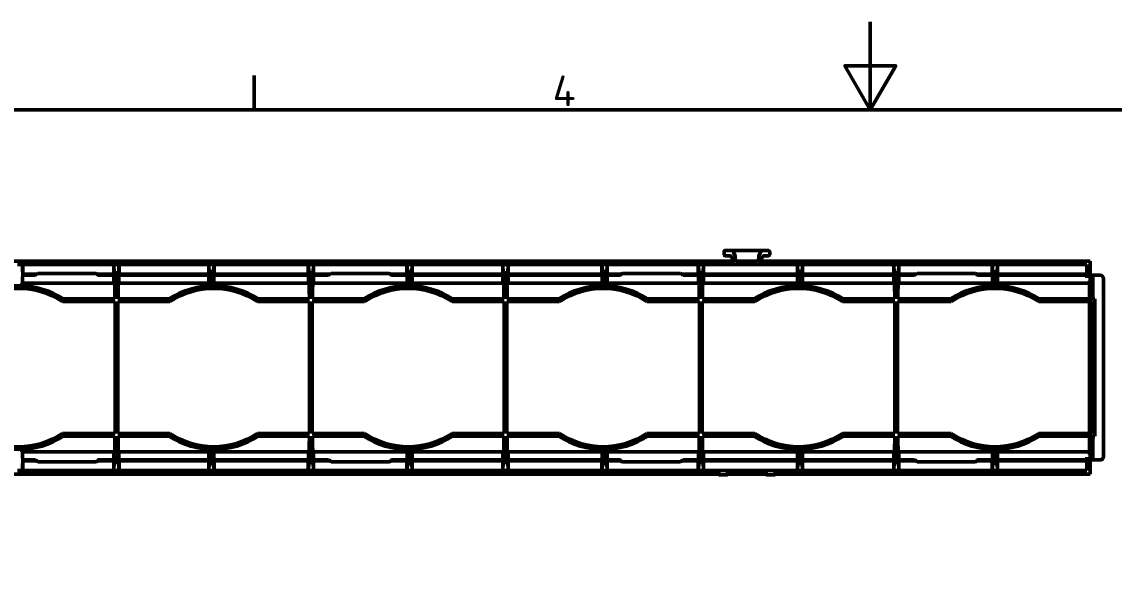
# Model space of a CAD drawing. Header units: millimetres. Extents: x 0 to 2100, y 0 to 1485.
# Drawn here: x 568 to 1189, y 1165 to 1485 of the extents above; entities that cross this region are included whole.
import ezdxf

# ---------------------------------------------------------------- set-up
doc = ezdxf.new("R2010")
doc.units = ezdxf.units.MM
doc.header["$LTSCALE"] = 5
doc.layers.get('0').update_dxf_attribs({"lineweight": 50})
doc.layers.add('Rahmen (ISO)', color=7, linetype='Continuous', lineweight=50)
doc.layers.add('Sichtbar (ISO)', color=7, linetype='Continuous', lineweight=50)
doc.styles.add('Notiztext (DIN)', font='isocpeur.ttf')

# ---------------------------------------------------------------- blocks, each defined once
blk = doc.blocks.new('Ränder Standardrahmen')
at = {"layer": 'Rahmen (ISO)'}
blk.add_line((140, 287), (140, 290.9), dxfattribs=at)
at = {"layer": 'Rahmen (ISO)', "flags": 128}
for points in [[(210, 297), (210, 287), (207.11, 292), (212.89, 292), (210, 287)], [(10, 10), (10, 287), (410, 287), (410, 10), (10, 10)]]:
    blk.add_lwpolyline(points, dxfattribs=at)
at = {"layer": 'Rahmen (ISO)', "color": 179, "insert": (173.9, 287.4), "char_height": 3.5, "attachment_point": 7, "style": 'Notiztext (DIN)'}
blk.add_mtext('4', dxfattribs=at)

msp = doc.modelspace()

# ---------------------------------------------------------------- linework, layer by layer
at = {"layer": 'Sichtbar (ISO)'}
for p, q in [((966.947, 1354.552), (966.947, 1352.481)), ((967.409, 1354.981), (967.447, 1354.981)), ((971.909, 1354.981), (967.447, 1354.981)), ((972.909, 1354.981), (971.909, 1354.981)), ((972.409, 1354.481), (972.409, 1353.722)), ((986.909, 1354.981), (972.909, 1354.981)), ((973.335, 1349.429), (972.956, 1353.034)), ((986.862, 1353.034), (986.483, 1349.429)), ((987.909, 1354.981), (986.909, 1354.981)), ((987.409, 1354.481), (987.409, 1353.874)), ((992.37, 1354.981), (987.909, 1354.981)), ((992.87, 1354.481), (992.87, 1352.481)), ((377.946, 1348.981), (971.871, 1348.981)), ((565.628, 1346.981), (568.489, 1346.981)), ((568.489, 1346.981), (568.332, 1342.981)), ((568.489, 1346.981), (620.328, 1346.981)), ((568.559, 1346.981), (568.559, 1341.502)), ((620.259, 1341.502), (620.259, 1346.981)), ((620.333, 1346.981), (620.328, 1346.981)), ((623.184, 1346.981), (620.333, 1346.981)), ((620.49, 1342.381), (620.333, 1346.981)), ((623.184, 1346.981), (623.027, 1342.381)), ((623.189, 1346.981), (623.184, 1346.981)), ((623.189, 1346.981), (674.278, 1346.981)), ((623.259, 1346.981), (623.259, 1341.502)), ((674.209, 1341.502), (674.209, 1346.981)), ((674.278, 1346.981), (677.139, 1346.981)), ((674.436, 1342.981), (674.278, 1346.981)), ((677.139, 1346.981), (676.982, 1342.981)), ((677.139, 1346.981), (730.828, 1346.981)), ((677.209, 1346.981), (677.209, 1341.502)), ((730.759, 1341.502), (730.759, 1346.981)), ((730.833, 1346.981), (730.828, 1346.981)), ((733.684, 1346.981), (730.833, 1346.981)), ((730.99, 1342.381), (730.833, 1346.981)), ((733.684, 1346.981), (733.527, 1342.381)), ((733.689, 1346.981), (733.684, 1346.981)), ((733.689, 1346.981), (786.878, 1346.981)), ((733.759, 1346.981), (733.759, 1341.502)), ((786.809, 1341.502), (786.809, 1346.981)), ((786.878, 1346.981), (789.739, 1346.981)), ((787.036, 1342.981), (786.878, 1346.981)), ((789.739, 1346.981), (789.582, 1342.981)), ((789.739, 1346.981), (841.328, 1346.981)), ((789.809, 1346.981), (789.809, 1341.502)), ((841.259, 1341.502), (841.259, 1346.981)), ((841.333, 1346.981), (841.328, 1346.981)), ((844.184, 1346.981), (841.333, 1346.981)), ((841.49, 1342.381), (841.333, 1346.981)), ((844.184, 1346.981), (844.027, 1342.381)), ((844.189, 1346.981), (844.184, 1346.981)), ((844.189, 1346.981), (897.628, 1346.981)), ((844.259, 1346.981), (844.259, 1341.502)), ((897.559, 1341.502), (897.559, 1346.981)), ((897.628, 1346.981), (900.489, 1346.981)), ((897.786, 1342.981), (897.628, 1346.981)), ((900.489, 1346.981), (900.332, 1342.981)), ((900.489, 1346.981), (952.328, 1346.981)), ((900.559, 1346.981), (900.559, 1341.502)), ((952.259, 1341.502), (952.259, 1346.981)), ((952.333, 1346.981), (952.328, 1346.981)), ((955.184, 1346.981), (952.333, 1346.981)), ((952.49, 1342.381), (952.333, 1346.981)), ((955.184, 1346.981), (955.027, 1342.381)), ((955.189, 1346.981), (955.184, 1346.981)), ((955.189, 1346.981), (1008.628, 1346.981)), ((955.259, 1346.981), (955.259, 1341.502)), ((967.447, 1351.981), (970.316, 1351.981)), ((970.726, 1351.767), (972.118, 1349.767)), ((972.863, 1349.504), (972.809, 1349.65)), ((972.833, 1349.415), (972.834, 1349.416)), ((985.985, 1348.981), (973.832, 1348.981)), ((987.009, 1349.65), (986.954, 1349.504)), ((989.091, 1351.767), (987.699, 1349.767)), ((987.946, 1348.981), (1174.909, 1348.981)), ((989.502, 1351.981), (992.37, 1351.981)), ((1008.559, 1341.502), (1008.559, 1346.981)), ((1008.628, 1346.981), (1011.489, 1346.981)), ((1008.786, 1342.981), (1008.628, 1346.981)), ((1011.489, 1346.981), (1011.332, 1342.981)), ((1011.489, 1346.981), (1063.328, 1346.981)), ((1011.559, 1346.981), (1011.559, 1341.502)), ((1063.259, 1341.502), (1063.259, 1346.981)), ((1063.333, 1346.981), (1063.328, 1346.981)), ((1066.184, 1346.981), (1063.333, 1346.981)), ((1063.49, 1342.381), (1063.333, 1346.981)), ((1066.184, 1346.981), (1066.027, 1342.381)), ((1066.189, 1346.981), (1066.184, 1346.981)), ((1066.189, 1346.981), (1119.328, 1346.981)), ((1066.259, 1346.981), (1066.259, 1341.502)), ((1119.259, 1341.502), (1119.259, 1346.981)), ((1119.328, 1346.981), (1122.189, 1346.981)), ((1119.486, 1342.981), (1119.328, 1346.981)), ((1122.189, 1346.981), (1122.032, 1342.981)), ((1122.189, 1346.981), (1172.909, 1346.981)), ((1122.259, 1346.981), (1122.259, 1341.502)), ((1172.909, 1346.981), (1172.909, 1339.481)), ((1174.909, 1348.981), (1174.909, 1340.981)), ((568.332, 1342.981), (568.009, 1342.981)), ((575.628, 1340.981), (568.502, 1340.981)), ((568.559, 1341.502), (568.527, 1340.981)), ((568.559, 1341.502), (576.28, 1341.502)), ((577.379, 1341.981), (577.134, 1341.981)), ((609.889, 1341.981), (577.379, 1341.981)), ((610.133, 1341.981), (609.889, 1341.981)), ((610.988, 1341.502), (620.259, 1341.502)), ((620.315, 1340.981), (611.639, 1340.981)), ((620.29, 1340.981), (620.259, 1341.502)), ((623.027, 1342.381), (620.49, 1342.381)), ((620.826, 1341.481), (620.49, 1342.381)), ((622.691, 1341.481), (620.826, 1341.481)), ((620.939, 1337.481), (620.826, 1341.481)), ((622.691, 1341.481), (622.578, 1337.481)), ((623.027, 1342.381), (622.691, 1341.481)), ((674.265, 1340.981), (623.202, 1340.981)), ((623.259, 1341.502), (623.227, 1340.981)), ((623.259, 1341.502), (674.209, 1341.502)), ((674.24, 1340.981), (674.209, 1341.502)), ((674.758, 1342.981), (674.436, 1342.981)), ((676.659, 1342.981), (674.758, 1342.981)), ((674.776, 1334.928), (674.776, 1340.981)), ((676.641, 1340.981), (676.641, 1334.98)), ((676.982, 1342.981), (676.659, 1342.981)), ((730.815, 1340.981), (677.152, 1340.981)), ((677.209, 1341.502), (677.177, 1340.981)), ((677.209, 1341.502), (730.759, 1341.502)), ((730.79, 1340.981), (730.759, 1341.502)), ((733.527, 1342.381), (730.99, 1342.381)), ((731.326, 1341.481), (730.99, 1342.381)), ((733.191, 1341.481), (731.326, 1341.481)), ((731.439, 1337.481), (731.326, 1341.481)), ((733.191, 1341.481), (733.078, 1337.481)), ((733.527, 1342.381), (733.191, 1341.481)), ((742.253, 1340.981), (733.702, 1340.981)), ((733.759, 1341.502), (733.727, 1340.981)), ((733.759, 1341.502), (742.905, 1341.502)), ((744.004, 1341.981), (743.759, 1341.981)), ((776.514, 1341.981), (744.004, 1341.981)), ((776.758, 1341.981), (776.514, 1341.981)), ((777.613, 1341.502), (786.809, 1341.502)), ((786.865, 1340.981), (778.264, 1340.981)), ((786.84, 1340.981), (786.809, 1341.502)), ((787.358, 1342.981), (787.036, 1342.981)), ((789.259, 1342.981), (787.358, 1342.981)), ((787.376, 1334.981), (787.376, 1340.981)), ((789.241, 1340.981), (789.241, 1334.949)), ((789.582, 1342.981), (789.259, 1342.981)), ((841.315, 1340.981), (789.752, 1340.981)), ((789.809, 1341.502), (789.777, 1340.981)), ((789.809, 1341.502), (841.259, 1341.502)), ((841.29, 1340.981), (841.259, 1341.502)), ((844.027, 1342.381), (841.49, 1342.381)), ((841.826, 1341.481), (841.49, 1342.381)), ((843.691, 1341.481), (841.826, 1341.481)), ((841.939, 1337.481), (841.826, 1341.481)), ((843.691, 1341.481), (843.578, 1337.481)), ((844.027, 1342.381), (843.691, 1341.481)), ((897.615, 1340.981), (844.202, 1340.981)), ((844.259, 1341.502), (844.227, 1340.981)), ((844.259, 1341.502), (897.559, 1341.502)), ((897.59, 1340.981), (897.559, 1341.502)), ((898.108, 1342.981), (897.786, 1342.981)), ((900.009, 1342.981), (898.108, 1342.981)), ((898.126, 1334.981), (898.126, 1340.981)), ((899.991, 1340.981), (899.991, 1334.949)), ((900.332, 1342.981), (900.009, 1342.981)), ((907.628, 1340.981), (900.502, 1340.981)), ((900.559, 1341.502), (900.527, 1340.981)), ((900.559, 1341.502), (908.28, 1341.502)), ((909.379, 1341.981), (909.134, 1341.981)), ((941.889, 1341.981), (909.379, 1341.981)), ((942.133, 1341.981), (941.889, 1341.981)), ((942.988, 1341.502), (952.259, 1341.502)), ((952.315, 1340.981), (943.639, 1340.981)), ((952.29, 1340.981), (952.259, 1341.502)), ((955.027, 1342.381), (952.49, 1342.381)), ((952.826, 1341.481), (952.49, 1342.381)), ((954.691, 1341.481), (952.826, 1341.481)), ((952.939, 1337.481), (952.826, 1341.481)), ((954.691, 1341.481), (954.578, 1337.481)), ((955.027, 1342.381), (954.691, 1341.481)), ((1008.615, 1340.981), (955.202, 1340.981)), ((955.259, 1341.502), (955.227, 1340.981)), ((955.259, 1341.502), (1008.559, 1341.502)), ((1008.59, 1340.981), (1008.559, 1341.502)), ((1009.108, 1342.981), (1008.786, 1342.981)), ((1011.009, 1342.981), (1009.108, 1342.981)), ((1009.126, 1334.981), (1009.126, 1340.981)), ((1010.991, 1340.981), (1010.991, 1334.949)), ((1011.332, 1342.981), (1011.009, 1342.981)), ((1063.315, 1340.981), (1011.502, 1340.981)), ((1011.559, 1341.502), (1011.527, 1340.981)), ((1011.559, 1341.502), (1063.259, 1341.502)), ((1063.29, 1340.981), (1063.259, 1341.502)), ((1066.027, 1342.381), (1063.49, 1342.381)), ((1063.826, 1341.481), (1063.49, 1342.381)), ((1065.691, 1341.481), (1063.826, 1341.481)), ((1063.939, 1337.481), (1063.826, 1341.481)), ((1065.691, 1341.481), (1065.578, 1337.481)), ((1066.027, 1342.381), (1065.691, 1341.481)), ((1075.128, 1340.981), (1066.202, 1340.981)), ((1066.259, 1341.502), (1066.227, 1340.981)), ((1066.259, 1341.502), (1075.78, 1341.502)), ((1076.879, 1341.981), (1076.634, 1341.981)), ((1109.389, 1341.981), (1076.879, 1341.981)), ((1109.633, 1341.981), (1109.389, 1341.981)), ((1110.488, 1341.502), (1119.259, 1341.502)), ((1119.315, 1340.981), (1111.139, 1340.981)), ((1119.29, 1340.981), (1119.259, 1341.502)), ((1119.808, 1342.981), (1119.486, 1342.981)), ((1121.709, 1342.981), (1119.808, 1342.981)), ((1119.826, 1334.972), (1119.826, 1340.981)), ((1121.691, 1340.981), (1121.691, 1334.972)), ((1122.032, 1342.981), (1121.709, 1342.981)), ((1172.909, 1340.981), (1122.202, 1340.981)), ((1122.259, 1341.502), (1122.227, 1340.981)), ((1122.259, 1341.502), (1172.909, 1341.502)), ((1174.909, 1337.881), (1174.909, 1340.981)), ((1174.909, 1340.981), (1176.409, 1340.981)), ((1176.409, 1327.481), (1176.409, 1340.981)), ((1180.509, 1340.981), (1176.409, 1340.981)), ((568.105, 1336.381), (620.712, 1336.381)), ((568.489, 1339.481), (568.489, 1336.381)), ((620.328, 1336.381), (620.328, 1339.481)), ((622.578, 1337.481), (620.939, 1337.481)), ((620.939, 1327.481), (620.939, 1337.481)), ((622.578, 1337.481), (622.578, 1327.481)), ((622.805, 1336.381), (674.662, 1336.381)), ((623.189, 1339.481), (623.189, 1336.381)), ((674.278, 1336.381), (674.278, 1339.481)), ((676.755, 1336.381), (731.212, 1336.381)), ((677.139, 1339.481), (677.139, 1336.381)), ((730.828, 1336.381), (730.828, 1339.481)), ((733.078, 1337.481), (731.439, 1337.481)), ((731.439, 1327.481), (731.439, 1337.481)), ((733.078, 1337.481), (733.078, 1327.481)), ((733.305, 1336.381), (787.262, 1336.381)), ((733.689, 1339.481), (733.689, 1336.381)), ((786.878, 1336.381), (786.878, 1339.481)), ((789.355, 1336.381), (841.712, 1336.381)), ((789.739, 1339.481), (789.739, 1336.381)), ((841.328, 1336.381), (841.328, 1339.481)), ((843.578, 1337.481), (841.939, 1337.481)), ((841.939, 1327.481), (841.939, 1337.481)), ((843.578, 1337.481), (843.578, 1327.481)), ((843.805, 1336.381), (898.012, 1336.381)), ((844.189, 1339.481), (844.189, 1336.381)), ((897.628, 1336.381), (897.628, 1339.481)), ((900.105, 1336.381), (952.712, 1336.381)), ((900.489, 1339.481), (900.489, 1336.381)), ((952.328, 1336.381), (952.328, 1339.481)), ((954.578, 1337.481), (952.939, 1337.481)), ((952.939, 1327.481), (952.939, 1337.481)), ((954.578, 1337.481), (954.578, 1327.481)), ((954.805, 1336.381), (1009.012, 1336.381)), ((955.189, 1339.481), (955.189, 1336.381)), ((1008.628, 1336.381), (1008.628, 1339.481)), ((1011.105, 1336.381), (1063.712, 1336.381)), ((1011.489, 1339.481), (1011.489, 1336.381)), ((1063.328, 1336.381), (1063.328, 1339.481)), ((1065.578, 1337.481), (1063.939, 1337.481)), ((1063.939, 1327.481), (1063.939, 1337.481)), ((1065.578, 1337.481), (1065.578, 1327.481)), ((1065.805, 1336.381), (1119.712, 1336.381)), ((1066.189, 1339.481), (1066.189, 1336.381)), ((1119.328, 1336.381), (1119.328, 1339.481)), ((1121.805, 1336.381), (1174.409, 1336.381)), ((1122.189, 1339.481), (1122.189, 1336.381)), ((1174.409, 1337.881), (1174.409, 1327.481)), ((1176.409, 1337.881), (1174.409, 1337.881)), ((1182.509, 1316.381), (1182.509, 1338.981)), ((591.133, 1325.981), (621.009, 1325.981)), ((591.582, 1327.481), (620.939, 1327.481)), ((621.009, 1325.981), (621.009, 1250.981)), ((622.509, 1250.981), (622.509, 1325.981)), ((622.509, 1325.981), (652.134, 1325.981)), ((622.578, 1327.481), (651.686, 1327.481)), ((701.883, 1325.981), (731.509, 1325.981)), ((702.332, 1327.481), (731.439, 1327.481)), ((731.509, 1325.981), (731.509, 1250.981)), ((733.009, 1250.981), (733.009, 1325.981)), ((733.009, 1325.981), (762.634, 1325.981)), ((733.078, 1327.481), (762.186, 1327.481)), ((812.383, 1325.981), (842.009, 1325.981)), ((812.832, 1327.481), (841.939, 1327.481)), ((842.009, 1325.981), (842.009, 1250.981)), ((843.509, 1250.981), (843.509, 1325.981)), ((843.509, 1325.981), (873.384, 1325.981)), ((843.578, 1327.481), (872.936, 1327.481)), ((923.133, 1325.981), (953.009, 1325.981)), ((923.582, 1327.481), (952.939, 1327.481)), ((953.009, 1325.981), (953.009, 1250.981)), ((954.509, 1250.981), (954.509, 1325.981)), ((954.509, 1325.981), (984.384, 1325.981)), ((954.578, 1327.481), (983.936, 1327.481)), ((1034.133, 1325.981), (1064.009, 1325.981)), ((1034.582, 1327.481), (1063.939, 1327.481)), ((1064.009, 1325.981), (1064.009, 1250.981)), ((1065.509, 1250.981), (1065.509, 1325.981)), ((1065.509, 1325.981), (1095.884, 1325.981)), ((1065.578, 1327.481), (1095.436, 1327.481)), ((1145.633, 1325.981), (1176.009, 1325.981)), ((1146.082, 1327.481), (1177.509, 1327.481)), ((1174.409, 1325.981), (1174.409, 1316.381)), ((1176.009, 1325.981), (1176.009, 1250.981)), ((1177.509, 1327.481), (1177.509, 1249.481)), ((1174.409, 1260.581), (1174.409, 1316.381)), ((1182.509, 1316.381), (1182.509, 1260.581)), ((1174.409, 1260.581), (1174.409, 1250.981)), ((1182.509, 1237.981), (1182.509, 1260.581)), ((621.009, 1250.981), (591.133, 1250.981)), ((620.939, 1249.481), (591.582, 1249.481)), ((620.939, 1240.958), (620.939, 1249.481)), ((652.134, 1250.981), (622.509, 1250.981)), ((622.578, 1249.481), (622.578, 1240.958)), ((651.686, 1249.481), (622.578, 1249.481)), ((731.509, 1250.981), (701.883, 1250.981)), ((731.439, 1249.481), (702.332, 1249.481)), ((731.439, 1240.958), (731.439, 1249.481)), ((762.634, 1250.981), (733.009, 1250.981)), ((733.078, 1249.481), (733.078, 1240.958)), ((762.186, 1249.481), (733.078, 1249.481)), ((842.009, 1250.981), (812.383, 1250.981)), ((841.939, 1249.481), (812.832, 1249.481)), ((841.939, 1240.958), (841.939, 1249.481)), ((873.384, 1250.981), (843.509, 1250.981)), ((843.578, 1249.481), (843.578, 1240.958)), ((872.936, 1249.481), (843.578, 1249.481)), ((953.009, 1250.981), (923.133, 1250.981)), ((952.939, 1249.481), (923.582, 1249.481)), ((952.939, 1240.958), (952.939, 1249.481)), ((984.384, 1250.981), (954.509, 1250.981)), ((954.578, 1249.481), (954.578, 1240.958)), ((983.936, 1249.481), (954.578, 1249.481)), ((1064.009, 1250.981), (1034.133, 1250.981)), ((1063.939, 1249.481), (1034.582, 1249.481)), ((1063.939, 1240.958), (1063.939, 1249.481)), ((1095.884, 1250.981), (1065.509, 1250.981)), ((1065.578, 1249.481), (1065.578, 1240.958)), ((1095.436, 1249.481), (1065.578, 1249.481)), ((1176.009, 1250.981), (1145.633, 1250.981)), ((1177.509, 1249.481), (1146.082, 1249.481)), ((1174.409, 1249.481), (1174.409, 1239.081)), ((1176.409, 1235.981), (1176.409, 1249.481)), ((674.776, 1233.981), (674.776, 1242.035)), ((676.641, 1241.983), (676.641, 1233.981)), ((787.376, 1233.981), (787.376, 1241.981)), ((789.241, 1242.014), (789.241, 1233.981)), ((898.126, 1233.981), (898.126, 1241.981)), ((899.991, 1242.014), (899.991, 1233.981)), ((1009.126, 1233.981), (1009.126, 1241.981)), ((1010.991, 1242.014), (1010.991, 1233.981)), ((1119.826, 1233.981), (1119.826, 1241.991)), ((1121.691, 1241.991), (1121.691, 1233.981)), ((568.105, 1240.581), (620.712, 1240.581)), ((568.489, 1240.581), (568.489, 1237.481)), ((568.502, 1235.981), (575.628, 1235.981)), ((568.527, 1235.981), (568.559, 1235.461)), ((576.28, 1235.461), (568.559, 1235.461)), ((568.559, 1235.461), (568.559, 1229.981)), ((577.134, 1234.981), (577.379, 1234.981)), ((577.379, 1234.981), (609.889, 1234.981)), ((609.889, 1234.981), (610.133, 1234.981)), ((610.988, 1235.461), (620.259, 1235.461)), ((611.639, 1235.981), (620.315, 1235.981)), ((620.259, 1235.461), (620.29, 1235.981)), ((620.259, 1229.981), (620.259, 1235.461)), ((620.328, 1237.481), (620.328, 1240.581)), ((620.49, 1234.581), (620.826, 1235.481)), ((620.826, 1235.481), (620.927, 1239.047)), ((622.691, 1235.481), (620.826, 1235.481)), ((622.59, 1239.047), (622.691, 1235.481)), ((622.691, 1235.481), (623.027, 1234.581)), ((622.805, 1240.581), (674.662, 1240.581)), ((623.189, 1240.581), (623.189, 1237.481)), ((623.202, 1235.981), (674.265, 1235.981)), ((623.227, 1235.981), (623.259, 1235.461)), ((674.209, 1235.461), (623.259, 1235.461)), ((623.259, 1235.461), (623.259, 1229.981)), ((674.209, 1235.461), (674.24, 1235.981)), ((674.209, 1229.981), (674.209, 1235.461)), ((674.278, 1237.481), (674.278, 1240.581)), ((676.755, 1240.581), (731.212, 1240.581)), ((677.139, 1240.581), (677.139, 1237.481)), ((677.152, 1235.981), (730.815, 1235.981)), ((677.177, 1235.981), (677.209, 1235.461)), ((730.759, 1235.461), (677.209, 1235.461)), ((677.209, 1235.461), (677.209, 1229.981)), ((730.759, 1235.461), (730.79, 1235.981)), ((730.759, 1229.981), (730.759, 1235.461)), ((730.828, 1237.481), (730.828, 1240.581)), ((730.99, 1234.581), (731.326, 1235.481)), ((731.326, 1235.481), (731.427, 1239.047)), ((733.191, 1235.481), (731.326, 1235.481)), ((733.09, 1239.047), (733.191, 1235.481)), ((733.191, 1235.481), (733.527, 1234.581)), ((733.305, 1240.581), (787.262, 1240.581)), ((733.689, 1240.581), (733.689, 1237.481)), ((733.702, 1235.981), (742.253, 1235.981)), ((733.727, 1235.981), (733.759, 1235.461)), ((742.905, 1235.461), (733.759, 1235.461)), ((733.759, 1235.461), (733.759, 1229.981)), ((743.759, 1234.981), (744.004, 1234.981)), ((744.004, 1234.981), (776.514, 1234.981)), ((776.514, 1234.981), (776.758, 1234.981)), ((786.809, 1235.461), (777.613, 1235.461)), ((778.264, 1235.981), (786.865, 1235.981)), ((786.809, 1235.461), (786.84, 1235.981)), ((786.809, 1229.981), (786.809, 1235.461)), ((786.878, 1237.481), (786.878, 1240.581)), ((789.355, 1240.581), (841.712, 1240.581)), ((789.739, 1240.581), (789.739, 1237.481)), ((789.752, 1235.981), (841.315, 1235.981)), ((789.777, 1235.981), (789.809, 1235.461)), ((841.259, 1235.461), (789.809, 1235.461)), ((789.809, 1235.461), (789.809, 1229.981)), ((841.259, 1235.461), (841.29, 1235.981)), ((841.259, 1229.981), (841.259, 1235.461)), ((841.328, 1237.481), (841.328, 1240.581)), ((841.49, 1234.581), (841.826, 1235.481)), ((841.826, 1235.481), (841.927, 1239.047)), ((843.691, 1235.481), (841.826, 1235.481)), ((843.59, 1239.047), (843.691, 1235.481)), ((843.691, 1235.481), (844.027, 1234.581)), ((843.805, 1240.581), (898.012, 1240.581)), ((844.189, 1240.581), (844.189, 1237.481)), ((844.202, 1235.981), (897.615, 1235.981)), ((844.227, 1235.981), (844.259, 1235.461)), ((897.559, 1235.461), (844.259, 1235.461)), ((844.259, 1235.461), (844.259, 1229.981)), ((897.559, 1235.461), (897.59, 1235.981)), ((897.559, 1229.981), (897.559, 1235.461)), ((897.628, 1237.481), (897.628, 1240.581)), ((900.105, 1240.581), (952.712, 1240.581)), ((900.489, 1240.581), (900.489, 1237.481)), ((900.502, 1235.981), (907.628, 1235.981)), ((900.527, 1235.981), (900.559, 1235.461)), ((908.28, 1235.461), (900.559, 1235.461)), ((900.559, 1235.461), (900.559, 1229.981)), ((909.134, 1234.981), (909.379, 1234.981)), ((909.379, 1234.981), (941.889, 1234.981)), ((941.889, 1234.981), (942.133, 1234.981)), ((942.988, 1235.461), (952.259, 1235.461)), ((943.639, 1235.981), (952.315, 1235.981)), ((952.259, 1235.461), (952.29, 1235.981)), ((952.259, 1229.981), (952.259, 1235.461)), ((952.328, 1237.481), (952.328, 1240.581)), ((952.49, 1234.581), (952.826, 1235.481)), ((952.826, 1235.481), (952.927, 1239.047)), ((954.691, 1235.481), (952.826, 1235.481)), ((954.59, 1239.047), (954.691, 1235.481)), ((954.691, 1235.481), (955.027, 1234.581)), ((954.805, 1240.581), (1009.012, 1240.581)), ((955.189, 1240.581), (955.189, 1237.481)), ((955.202, 1235.981), (1008.615, 1235.981)), ((955.227, 1235.981), (955.259, 1235.461)), ((1008.559, 1235.461), (955.259, 1235.461)), ((955.259, 1235.461), (955.259, 1229.981)), ((1008.559, 1235.461), (1008.59, 1235.981)), ((1008.559, 1229.981), (1008.559, 1235.461)), ((1008.628, 1237.481), (1008.628, 1240.581)), ((1011.105, 1240.581), (1063.712, 1240.581)), ((1011.489, 1240.581), (1011.489, 1237.481)), ((1011.502, 1235.981), (1063.315, 1235.981)), ((1011.527, 1235.981), (1011.559, 1235.461)), ((1063.259, 1235.461), (1011.559, 1235.461)), ((1011.559, 1235.461), (1011.559, 1229.981)), ((1063.259, 1235.461), (1063.29, 1235.981)), ((1063.259, 1229.981), (1063.259, 1235.461)), ((1063.328, 1237.481), (1063.328, 1240.581)), ((1063.49, 1234.581), (1063.826, 1235.481)), ((1063.826, 1235.481), (1063.927, 1239.047)), ((1065.691, 1235.481), (1063.826, 1235.481)), ((1065.59, 1239.047), (1065.691, 1235.481)), ((1065.691, 1235.481), (1066.027, 1234.581)), ((1065.805, 1240.581), (1119.712, 1240.581)), ((1066.189, 1240.581), (1066.189, 1237.481)), ((1066.202, 1235.981), (1075.128, 1235.981)), ((1066.227, 1235.981), (1066.259, 1235.461)), ((1075.78, 1235.461), (1066.259, 1235.461)), ((1066.259, 1235.461), (1066.259, 1229.981)), ((1076.634, 1234.981), (1076.879, 1234.981)), ((1076.879, 1234.981), (1109.389, 1234.981)), ((1109.389, 1234.981), (1109.633, 1234.981)), ((1119.259, 1235.461), (1110.488, 1235.461)), ((1111.139, 1235.981), (1119.315, 1235.981)), ((1119.259, 1235.461), (1119.29, 1235.981)), ((1119.259, 1229.981), (1119.259, 1235.461)), ((1119.328, 1237.481), (1119.328, 1240.581)), ((1121.805, 1240.581), (1174.409, 1240.581)), ((1122.189, 1240.581), (1122.189, 1237.481)), ((1122.202, 1235.981), (1172.909, 1235.981)), ((1122.227, 1235.981), (1122.259, 1235.461)), ((1172.909, 1235.461), (1122.259, 1235.461)), ((1122.259, 1235.461), (1122.259, 1229.981)), ((1172.909, 1237.481), (1172.909, 1229.981)), ((1176.409, 1239.081), (1174.409, 1239.081)), ((1174.909, 1235.981), (1174.909, 1239.081)), ((1174.909, 1235.981), (1174.909, 1227.981)), ((1176.409, 1235.981), (1174.909, 1235.981)), ((1180.509, 1235.981), (1176.409, 1235.981)), ((568.489, 1229.981), (565.628, 1229.981)), ((567.991, 1233.981), (568.332, 1233.981)), ((568.332, 1233.981), (568.489, 1229.981)), ((620.328, 1229.981), (568.489, 1229.981)), ((620.328, 1229.981), (620.333, 1229.981)), ((620.333, 1229.981), (620.49, 1234.581)), ((623.184, 1229.981), (620.333, 1229.981)), ((623.027, 1234.581), (620.49, 1234.581)), ((623.027, 1234.581), (623.184, 1229.981)), ((623.184, 1229.981), (623.189, 1229.981)), ((674.278, 1229.981), (623.189, 1229.981)), ((674.278, 1229.981), (674.436, 1233.981)), ((677.139, 1229.981), (674.278, 1229.981)), ((674.436, 1233.981), (674.776, 1233.981)), ((676.641, 1233.981), (674.776, 1233.981)), ((676.641, 1233.981), (676.982, 1233.981)), ((676.982, 1233.981), (677.139, 1229.981)), ((730.828, 1229.981), (677.139, 1229.981)), ((730.828, 1229.981), (730.833, 1229.981)), ((730.833, 1229.981), (730.99, 1234.581)), ((733.684, 1229.981), (730.833, 1229.981)), ((733.527, 1234.581), (730.99, 1234.581)), ((733.527, 1234.581), (733.684, 1229.981)), ((733.684, 1229.981), (733.689, 1229.981)), ((786.878, 1229.981), (733.689, 1229.981)), ((786.878, 1229.981), (787.036, 1233.981)), ((789.739, 1229.981), (786.878, 1229.981)), ((787.036, 1233.981), (787.376, 1233.981)), ((789.241, 1233.981), (787.376, 1233.981)), ((789.241, 1233.981), (789.582, 1233.981)), ((789.582, 1233.981), (789.739, 1229.981)), ((841.328, 1229.981), (789.739, 1229.981)), ((841.328, 1229.981), (841.333, 1229.981)), ((841.333, 1229.981), (841.49, 1234.581)), ((844.184, 1229.981), (841.333, 1229.981)), ((844.027, 1234.581), (841.49, 1234.581)), ((844.027, 1234.581), (844.184, 1229.981)), ((844.184, 1229.981), (844.189, 1229.981)), ((897.628, 1229.981), (844.189, 1229.981)), ((897.628, 1229.981), (897.786, 1233.981)), ((900.489, 1229.981), (897.628, 1229.981)), ((897.786, 1233.981), (898.126, 1233.981)), ((899.991, 1233.981), (898.126, 1233.981)), ((899.991, 1233.981), (900.332, 1233.981)), ((900.332, 1233.981), (900.489, 1229.981)), ((952.328, 1229.981), (900.489, 1229.981)), ((952.328, 1229.981), (952.333, 1229.981)), ((952.333, 1229.981), (952.49, 1234.581)), ((955.184, 1229.981), (952.333, 1229.981)), ((955.027, 1234.581), (952.49, 1234.581)), ((955.027, 1234.581), (955.184, 1229.981)), ((955.184, 1229.981), (955.189, 1229.981)), ((964.409, 1229.981), (955.189, 1229.981)), ((963.909, 1227.981), (963.909, 1229.481)), ((968.409, 1229.981), (964.409, 1229.981)), ((969.018, 1229.981), (968.409, 1229.981)), ((968.909, 1229.481), (968.909, 1227.981)), ((969.018, 1229.981), (969.503, 1229.981)), ((969.503, 1229.981), (970.341, 1229.981)), ((973.251, 1229.981), (970.341, 1229.981)), ((973.251, 1229.981), (986.566, 1229.981)), ((989.477, 1229.981), (986.566, 1229.981)), ((989.477, 1229.981), (990.314, 1229.981)), ((990.314, 1229.981), (990.799, 1229.981)), ((991.409, 1229.981), (990.799, 1229.981)), ((990.909, 1227.981), (990.909, 1229.481)), ((995.409, 1229.981), (991.409, 1229.981)), ((1008.628, 1229.981), (995.409, 1229.981)), ((995.909, 1229.481), (995.909, 1227.981)), ((1008.628, 1229.981), (1008.786, 1233.981)), ((1011.489, 1229.981), (1008.628, 1229.981)), ((1008.786, 1233.981), (1009.126, 1233.981)), ((1010.991, 1233.981), (1009.126, 1233.981)), ((1010.991, 1233.981), (1011.332, 1233.981)), ((1011.332, 1233.981), (1011.489, 1229.981)), ((1063.328, 1229.981), (1011.489, 1229.981)), ((1063.328, 1229.981), (1063.333, 1229.981)), ((1063.333, 1229.981), (1063.49, 1234.581)), ((1066.184, 1229.981), (1063.333, 1229.981)), ((1066.027, 1234.581), (1063.49, 1234.581)), ((1066.027, 1234.581), (1066.184, 1229.981)), ((1066.184, 1229.981), (1066.189, 1229.981)), ((1119.328, 1229.981), (1066.189, 1229.981)), ((1119.328, 1229.981), (1119.486, 1233.981)), ((1122.189, 1229.981), (1119.328, 1229.981)), ((1119.486, 1233.981), (1119.826, 1233.981)), ((1121.691, 1233.981), (1119.826, 1233.981)), ((1121.691, 1233.981), (1122.032, 1233.981)), ((1122.032, 1233.981), (1122.189, 1229.981)), ((1172.909, 1229.981), (1122.189, 1229.981)), ((385.909, 1227.981), (963.909, 1227.981)), ((964.409, 1227.481), (968.409, 1227.481)), ((968.909, 1227.981), (969.018, 1227.981)), ((969.503, 1227.981), (969.018, 1227.981)), ((970.341, 1227.981), (969.503, 1227.981)), ((970.341, 1227.981), (973.251, 1227.981)), ((986.566, 1227.981), (973.251, 1227.981)), ((986.566, 1227.981), (989.477, 1227.981)), ((990.314, 1227.981), (989.477, 1227.981)), ((990.799, 1227.981), (990.314, 1227.981)), ((990.799, 1227.981), (990.909, 1227.981)), ((991.409, 1227.481), (995.409, 1227.481)), ((995.909, 1227.981), (1174.909, 1227.981))]:
    msp.add_line(p, q, dxfattribs=at)
for centre, radius, start, end in [((971.909, 1354.481), 0.5, 44.742386, 90), ((972.909, 1353.874), 0.5, 180, 243.243551), ((972.458, 1352.981), 0.5, 6.00039, 63.243551), ((987.359, 1352.981), 0.5, 110.104483, 173.99961), ((986.909, 1353.874), 0.5, 296.756449, 0), ((987.909, 1354.481), 0.5, 90, 180), ((992.37, 1354.481), 0.5, 0, 90), ((967.447, 1352.481), 0.5, 180, 270), ((970.316, 1351.481), 0.5, 34.838706, 90), ((971.708, 1349.481), 0.5, 270, 34.838706), ((973.832, 1349.481), 0.5, 186.00039, 187.552935), ((973.832, 1349.481), 0.5, 187.552935, 270), ((985.985, 1349.481), 0.5, 270, 353.99961), ((988.11, 1349.481), 0.5, 145.161294, 270), ((989.502, 1351.481), 0.5, 90, 145.161294), ((992.37, 1352.481), 0.5, 270, 0), ((1180.509, 1338.981), 2, 0, 90), ((566.259, 1288.481), 46.5, 57.004115, 122.995885), ((677.009, 1288.481), 46.5, 57.004115, 122.995885), ((787.509, 1288.481), 46.5, 57.004115, 122.995885), ((898.259, 1288.481), 46.5, 57.004115, 122.995885), ((1009.259, 1288.481), 46.5, 57.004115, 122.995885), ((1120.759, 1288.481), 46.5, 57.004115, 122.995885), ((566.259, 1288.481), 45, 56.44269, 123.55731), ((677.009, 1288.481), 45, 56.44269, 123.55731), ((787.509, 1288.481), 45, 56.44269, 123.55731), ((898.259, 1288.481), 45, 56.44269, 123.55731), ((1009.259, 1288.481), 45, 56.44269, 123.55731), ((1120.759, 1288.481), 45, 56.44269, 123.55731), ((566.259, 1288.481), 46.5, 237.004115, 302.995885), ((566.259, 1288.481), 45, 236.44269, 303.55731), ((677.009, 1288.481), 46.5, 237.004115, 302.995885), ((677.009, 1288.481), 45, 236.44269, 303.55731), ((787.509, 1288.481), 46.5, 237.004115, 302.995885), ((787.509, 1288.481), 45, 236.44269, 303.55731), ((898.259, 1288.481), 46.5, 237.004115, 302.995885), ((898.259, 1288.481), 45, 236.44269, 303.55731), ((1009.259, 1288.481), 46.5, 237.004115, 302.995885), ((1009.259, 1288.481), 45, 236.44269, 303.55731), ((1120.759, 1288.481), 46.5, 237.004115, 302.995885), ((1120.759, 1288.481), 45, 236.44269, 303.55731), ((1180.509, 1237.981), 2, 270, 0)]:
    msp.add_arc(centre, radius, start, end, dxfattribs=at)
for centre, major_axis, ratio, start_param, end_param in [((568.502, 1339.481), (0, 1.5), 0.0087269, 0, 1.5707963), ((575.284, 1341.981), (0.847, -0.748), 0.7836697, 5.5573318, 6.6045293), ((577.261, 1340.981), (0.847, -0.748), 0.7836697, 3.4393273, 3.4629367), ((577.134, 1340.981), (-1.001, 0), 0.9993908, 4.712389, 5.7359771), ((610.133, 1340.981), (1.001, 0), 0.9993908, 0.5472082, 1.5707963), ((610.006, 1340.981), (0.847, 0.748), 0.7836697, 5.9618413, 5.9854507), ((611.983, 1341.981), (0.847, 0.748), 0.7836697, 2.8202487, 3.8674462), ((620.315, 1339.481), (0, 1.5), 0.0087269, 4.712389, 6.2831853), ((623.202, 1339.481), (0, 1.5), 0.0087269, 0, 1.5707963), ((674.265, 1339.481), (0, 1.5), 0.0087269, 4.712389, 6.2831853), ((674.758, 1340.981), (0, 2), 0.0087269, 4.712389, 6.2831853), ((676.659, 1340.981), (0, 2), 0.0087269, 0, 1.5707963), ((677.152, 1339.481), (0, 1.5), 0.0087269, 0, 1.5707963), ((730.815, 1339.481), (0, 1.5), 0.0087269, 4.712389, 6.2831853), ((733.702, 1339.481), (0, 1.5), 0.0087269, 0, 1.5707963), ((741.909, 1341.981), (0.847, -0.748), 0.7836697, 5.5573318, 6.6045293), ((743.886, 1340.981), (0.847, -0.748), 0.7836697, 3.4393273, 3.4629367), ((743.759, 1340.981), (-1.001, 0), 0.9993908, 4.712389, 5.7359771), ((776.758, 1340.981), (1.001, 0), 0.9993908, 0.5472082, 1.5707963), ((776.631, 1340.981), (0.847, 0.748), 0.7836697, 5.9618413, 5.9854507), ((778.608, 1341.981), (0.847, 0.748), 0.7836697, 2.8202487, 3.8674462), ((786.865, 1339.481), (0, 1.5), 0.0087269, 4.712389, 6.2831853), ((787.358, 1340.981), (0, 2), 0.0087269, 4.712389, 6.2831853), ((789.259, 1340.981), (0, 2), 0.0087269, 0, 1.5707963), ((789.752, 1339.481), (0, 1.5), 0.0087269, 0, 1.5707963), ((841.315, 1339.481), (0, 1.5), 0.0087269, 4.712389, 6.2831853), ((844.202, 1339.481), (0, 1.5), 0.0087269, 0, 1.5707963), ((897.615, 1339.481), (0, 1.5), 0.0087269, 4.712389, 6.2831853), ((898.108, 1340.981), (0, 2), 0.0087269, 4.712389, 6.2831853), ((900.009, 1340.981), (0, 2), 0.0087269, 0, 1.5707963), ((900.502, 1339.481), (0, 1.5), 0.0087269, 0, 1.5707963), ((907.284, 1341.981), (0.847, -0.748), 0.7836697, 5.5573318, 6.6045293), ((909.261, 1340.981), (0.847, -0.748), 0.7836697, 3.4393273, 3.4629367), ((909.134, 1340.981), (-1.001, 0), 0.9993908, 4.712389, 5.7359771), ((942.133, 1340.981), (1.001, 0), 0.9993908, 0.5472082, 1.5707963), ((942.006, 1340.981), (0.847, 0.748), 0.7836697, 5.9618413, 5.9854507), ((943.983, 1341.981), (0.847, 0.748), 0.7836697, 2.8202487, 3.8674462), ((952.315, 1339.481), (0, 1.5), 0.0087269, 4.712389, 6.2831853), ((955.202, 1339.481), (0, 1.5), 0.0087269, 0, 1.5707963), ((1008.615, 1339.481), (0, 1.5), 0.0087269, 4.712389, 6.2831853), ((1009.108, 1340.981), (0, 2), 0.0087269, 4.712389, 6.2831853), ((1011.009, 1340.981), (0, 2), 0.0087269, 0, 1.5707963), ((1011.502, 1339.481), (0, 1.5), 0.0087269, 0, 1.5707963), ((1063.315, 1339.481), (0, 1.5), 0.0087269, 4.712389, 6.2831853), ((1066.202, 1339.481), (0, 1.5), 0.0087269, 0, 1.5707963), ((1074.784, 1341.981), (0.847, -0.748), 0.7836697, 5.5573318, 6.6045293), ((1076.761, 1340.981), (0.847, -0.748), 0.7836697, 3.4393273, 3.4629367), ((1076.634, 1340.981), (-1.001, 0), 0.9993908, 4.712389, 5.7359771), ((1109.633, 1340.981), (1.001, 0), 0.9993908, 0.5472082, 1.5707963), ((1109.506, 1340.981), (0.847, 0.748), 0.7836697, 5.9618413, 5.9854507), ((1111.483, 1341.981), (0.847, 0.748), 0.7836697, 2.8202487, 3.8674462), ((1119.315, 1339.481), (0, 1.5), 0.0087269, 4.712389, 6.2831853), ((1119.808, 1340.981), (0, 2), 0.0087269, 4.712389, 6.2831853), ((1121.709, 1340.981), (0, 2), 0.0087269, 0, 1.5707963), ((1122.202, 1339.481), (0, 1.5), 0.0087269, 0, 1.5707963), ((568.105, 1316.381), (0, -20), 0.0087269, 3.1415926, 3.5225921), ((620.712, 1316.381), (0, -20), 0.0087269, 2.1591593, 3.1415927), ((622.805, 1316.381), (0, -20), 0.0087269, 3.1415926, 4.124026), ((674.662, 1316.381), (0, -20), 0.0087269, 2.7576672, 3.1415927), ((676.755, 1316.381), (0, -20), 0.0087269, 3.1415926, 3.518124), ((731.212, 1316.381), (0, -20), 0.0087269, 2.1591593, 3.1415927), ((733.305, 1316.381), (0, -20), 0.0087269, 3.1415926, 4.124026), ((787.262, 1316.381), (0, -20), 0.0087269, 2.7651607, 3.1415927), ((789.355, 1316.381), (0, -20), 0.0087269, 3.1415926, 3.5225921), ((841.712, 1316.381), (0, -20), 0.0087269, 2.1591593, 3.1415927), ((843.805, 1316.381), (0, -20), 0.0087269, 3.1415926, 4.124026), ((898.012, 1316.381), (0, -20), 0.0087269, 2.7651607, 3.1415927), ((900.105, 1316.381), (0, -20), 0.0087269, 3.1415926, 3.5225921), ((952.712, 1316.381), (0, -20), 0.0087269, 2.1591593, 3.1415927), ((954.805, 1316.381), (0, -20), 0.0087269, 3.1415926, 4.124026), ((1009.012, 1316.381), (0, -20), 0.0087269, 2.7651607, 3.1415927), ((1011.105, 1316.381), (0, -20), 0.0087269, 3.1415926, 3.5225921), ((1063.712, 1316.381), (0, -20), 0.0087269, 2.1591593, 3.1415927), ((1065.805, 1316.381), (0, -20), 0.0087269, 3.1415926, 4.124026), ((1119.712, 1316.381), (0, -20), 0.0087269, 2.7638015, 3.1415927), ((1121.805, 1316.381), (0, -20), 0.0087269, 3.1415926, 3.5193838), ((620.712, 1260.581), (0, -20), 0.0087269, 0, 0.9824334), ((622.805, 1260.581), (0, -20), 0.0087293, 5.3007519, 6.2831853), ((731.212, 1260.581), (0, -20), 0.0087269, 0, 0.9824334), ((733.305, 1260.581), (0, -20), 0.0087293, 5.3007519, 6.2831853), ((841.712, 1260.581), (0, -20), 0.0087269, 0, 0.9824334), ((843.805, 1260.581), (0, -20), 0.0087293, 5.3007519, 6.2831853), ((952.712, 1260.581), (0, -20), 0.0087269, 0, 0.9824334), ((954.805, 1260.581), (0, -20), 0.0087293, 5.3007519, 6.2831853), ((1063.712, 1260.581), (0, -20), 0.0087269, 0, 0.9824334), ((1065.805, 1260.581), (0, -20), 0.0087293, 5.3007519, 6.2831853), ((568.105, 1260.581), (0, -20), 0.0087269, 5.9021858, 6.2831853), ((674.662, 1260.581), (0, -20), 0.0087269, 0, 0.3839255), ((676.755, 1260.581), (0, -20), 0.0087269, 5.906654, 6.2831853), ((787.262, 1260.581), (0, -20), 0.0087269, 0, 0.376432), ((789.355, 1260.581), (0, -20), 0.0087269, 5.9021858, 6.2831853), ((898.012, 1260.581), (0, -20), 0.0087269, 0, 0.376432), ((900.105, 1260.581), (0, -20), 0.0087269, 5.9021858, 6.2831853), ((1009.012, 1260.581), (0, -20), 0.0087269, 0, 0.376432), ((1011.105, 1260.581), (0, -20), 0.0087269, 5.9021858, 6.2831853), ((1119.712, 1260.581), (0, -20), 0.0087269, 0, 0.3777912), ((1121.805, 1260.581), (0, -20), 0.0087269, 5.9053942, 6.2831853), ((568.502, 1237.481), (0, 1.5), 0.0087269, 1.5707963, 3.1415926), ((575.284, 1234.981), (-0.847, -0.748), 0.7836697, 2.8202487, 3.8674462), ((577.261, 1235.981), (-0.847, -0.748), 0.7836697, 5.9618413, 5.9854507), ((577.134, 1235.981), (-1.001, 0), 0.9993908, 0.5472082, 1.5707963), ((610.133, 1235.981), (1.001, 0), 0.9993908, 4.712389, 5.7359771), ((610.006, 1235.981), (-0.847, 0.748), 0.7836697, 3.4393273, 3.4629367), ((611.983, 1234.981), (-0.847, 0.748), 0.7836697, 5.5573318, 6.6045293), ((620.315, 1237.481), (0, 1.5), 0.0087269, 3.1415927, 4.712389), ((620.922, 1240.958), (0, 2), 0.0087269, 3.4400916, 4.712389), ((622.595, 1240.958), (0, 2), 0.0087293, 1.5707963, 2.8430937), ((623.202, 1237.481), (0, 1.5), 0.0087293, 1.5707963, 3.1415926), ((674.265, 1237.481), (0, 1.5), 0.0087269, 3.1415927, 4.712389), ((677.152, 1237.481), (0, 1.5), 0.0087269, 1.5707963, 3.1415926), ((730.815, 1237.481), (0, 1.5), 0.0087269, 3.1415927, 4.712389), ((731.422, 1240.958), (0, 2), 0.0087269, 3.4400916, 4.712389), ((733.095, 1240.958), (0, 2), 0.0087293, 1.5707963, 2.8430937), ((733.702, 1237.481), (0, 1.5), 0.0087293, 1.5707963, 3.1415926), ((741.909, 1234.981), (-0.847, -0.748), 0.7836697, 2.8202487, 3.8674462), ((743.886, 1235.981), (-0.847, -0.748), 0.7836697, 5.9618413, 5.9854507), ((743.759, 1235.981), (-1.001, 0), 0.9993908, 0.5472082, 1.5707963), ((776.758, 1235.981), (1.001, 0), 0.9993908, 4.712389, 5.7359771), ((776.631, 1235.981), (-0.847, 0.748), 0.7836697, 3.4393273, 3.4629367), ((778.608, 1234.981), (-0.847, 0.748), 0.7836697, 5.5573318, 6.6045293), ((786.865, 1237.481), (0, 1.5), 0.0087269, 3.1415927, 4.712389), ((789.752, 1237.481), (0, 1.5), 0.0087269, 1.5707963, 3.1415926), ((841.315, 1237.481), (0, 1.5), 0.0087269, 3.1415927, 4.712389), ((841.922, 1240.958), (0, 2), 0.0087269, 3.4400916, 4.712389), ((843.595, 1240.958), (0, 2), 0.0087293, 1.5707963, 2.8430937), ((844.202, 1237.481), (0, 1.5), 0.0087293, 1.5707963, 3.1415926), ((897.615, 1237.481), (0, 1.5), 0.0087269, 3.1415927, 4.712389), ((900.502, 1237.481), (0, 1.5), 0.0087269, 1.5707963, 3.1415926), ((907.284, 1234.981), (-0.847, -0.748), 0.7836697, 2.8202487, 3.8674462), ((909.261, 1235.981), (-0.847, -0.748), 0.7836697, 5.9618413, 5.9854507), ((909.134, 1235.981), (-1.001, 0), 0.9993908, 0.5472082, 1.5707963), ((942.133, 1235.981), (1.001, 0), 0.9993908, 4.712389, 5.7359771), ((942.006, 1235.981), (-0.847, 0.748), 0.7836697, 3.4393273, 3.4629367), ((943.983, 1234.981), (-0.847, 0.748), 0.7836697, 5.5573318, 6.6045293), ((952.315, 1237.481), (0, 1.5), 0.0087269, 3.1415927, 4.712389), ((952.922, 1240.958), (0, 2), 0.0087269, 3.4400916, 4.712389), ((954.595, 1240.958), (0, 2), 0.0087293, 1.5707963, 2.8430937), ((955.202, 1237.481), (0, 1.5), 0.0087293, 1.5707963, 3.1415926), ((1008.615, 1237.481), (0, 1.5), 0.0087269, 3.1415927, 4.712389), ((1011.502, 1237.481), (0, 1.5), 0.0087269, 1.5707963, 3.1415926), ((1063.315, 1237.481), (0, 1.5), 0.0087269, 3.1415927, 4.712389), ((1063.922, 1240.958), (0, 2), 0.0087269, 3.4400916, 4.712389), ((1065.595, 1240.958), (0, 2), 0.0087293, 1.5707963, 2.8430937), ((1066.202, 1237.481), (0, 1.5), 0.0087293, 1.5707963, 3.1415926), ((1074.784, 1234.981), (-0.847, -0.748), 0.7836697, 2.8202487, 3.8674462), ((1076.761, 1235.981), (-0.847, -0.748), 0.7836697, 5.9618413, 5.9854507), ((1076.634, 1235.981), (-1.001, 0), 0.9993908, 0.5472082, 1.5707963), ((1109.633, 1235.981), (1.001, 0), 0.9993908, 4.712389, 5.7359771), ((1109.506, 1235.981), (-0.847, 0.748), 0.7836697, 3.4393273, 3.4629367), ((1111.483, 1234.981), (-0.847, 0.748), 0.7836697, 5.5573318, 6.6045293), ((1119.315, 1237.481), (0, 1.5), 0.0087269, 3.1415927, 4.712389), ((1122.202, 1237.481), (0, 1.5), 0.0087269, 1.5707963, 3.1415926)]:
    msp.add_ellipse(centre, major_axis=major_axis, ratio=ratio, start_param=start_param, end_param=end_param, dxfattribs=at)
for points, knots in [([(966.947, 1354.552), (966.947, 1354.582), (966.95, 1354.612), (966.968, 1354.691), (966.988, 1354.739), (967.048, 1354.827), (967.088, 1354.868), (967.178, 1354.927), (967.223, 1354.948), (967.316, 1354.975), (967.361, 1354.981), (967.409, 1354.981)], [0.009910635, 0.009910635, 0.009910635, 0.009910635, 0.023268578, 0.023268578, 0.045423712, 0.045423712, 0.06748625, 0.06748625, 0.08419595, 0.08419595, 0.098544542, 0.098544542, 0.098544542, 0.098544542]), ([(972.264, 1354.833), (972.29, 1354.807), (972.314, 1354.777), (972.374, 1354.68), (972.398, 1354.606), (972.408, 1354.516), (972.409, 1354.499), (972.409, 1354.481)], [0.081915661, 0.081915661, 0.081915661, 0.081915661, 0.092844806, 0.092844806, 0.114623293, 0.114623293, 0.119802922, 0.119802922, 0.119802922, 0.119802922]), ([(972.409, 1353.722), (972.409, 1353.679), (972.412, 1353.636), (972.436, 1353.493), (972.47, 1353.395), (972.56, 1353.199), (972.62, 1353.1), (972.682, 1353.007), (972.683, 1353.006), (972.684, 1353.005)], [0, 0, 0, 0, 0.012921461, 0.012921461, 0.043460158, 0.043460158, 0.07770421, 0.07770421, 0.078059576, 0.078059576, 0.078059576, 0.078059576]), ([(987.187, 1353.451), (987.244, 1353.472), (987.302, 1353.497), (987.38, 1353.541), (987.401, 1353.554), (987.42, 1353.567)], [0, 0, 0, 0, 0.019743914, 0.019743914, 0.026909743, 0.026909743, 0.026909743, 0.026909743]), ([(987.42, 1353.567), (987.499, 1353.619), (987.565, 1353.675), (987.669, 1353.745), (987.71, 1353.769), (987.807, 1353.804), (987.856, 1353.814), (987.907, 1353.816), (987.908, 1353.817), (987.909, 1353.817)], [0.026995837, 0.026995837, 0.026995837, 0.026995837, 0.061706678, 0.061706678, 0.082858005, 0.082858005, 0.103103964, 0.103103964, 0.103532042, 0.103532042, 0.103532042, 0.103532042]), ([(971.871, 1348.981), (971.97, 1348.981), (972.068, 1349.001), (972.288, 1349.075), (972.411, 1349.139), (972.633, 1349.276), (972.734, 1349.345), (972.833, 1349.415)], [0, 0, 0, 0, 0.0297966, 0.0297966, 0.06917445, 0.06917445, 0.10042483, 0.10042483, 0.10042483, 0.10042483]), ([(972.868, 1349.477), (972.868, 1349.475), (972.868, 1349.474), (972.867, 1349.463), (972.865, 1349.454), (972.856, 1349.436), (972.849, 1349.428), (972.839, 1349.419), (972.836, 1349.417), (972.834, 1349.416)], [-0.0589034618, -0.0589034618, -0.0589034618, -0.0589034618, -0.0582250714, -0.0582250714, -0.0545054532, -0.0545054532, -0.0501056989, -0.0501056989, -0.0489525485, -0.0489525485, -0.0489525485, -0.0489525485]), ([(972.863, 1349.504), (972.866, 1349.496), (972.868, 1349.487), (972.868, 1349.478), (972.868, 1349.478), (972.868, 1349.477)], [-0.0681007271, -0.0681007271, -0.0681007271, -0.0681007271, -0.0641146648, -0.0641146648, -0.0637840924, -0.0637840924, -0.0637840924, -0.0637840924]), ([(986.984, 1349.415), (986.979, 1349.419), (986.975, 1349.422), (986.964, 1349.433), (986.959, 1349.441), (986.952, 1349.457), (986.95, 1349.465), (986.949, 1349.484), (986.951, 1349.494), (986.954, 1349.504)], [-0.010151126, -0.010151126, -0.010151126, -0.010151126, -0.00845348, -0.00845348, -0.005633155, -0.005633155, -0.003027995, -0.003027995, 0, 0, 0, 0]), ([(986.984, 1349.415), (987.083, 1349.345), (987.184, 1349.276), (987.406, 1349.139), (987.529, 1349.075), (987.749, 1349.001), (987.847, 1348.981), (987.946, 1348.981)], [0.01099305, 0.01099305, 0.01099305, 0.01099305, 0.04696393, 0.04696393, 0.09229015, 0.09229015, 0.12658777, 0.12658777, 0.12658777, 0.12658777]), ([(963.909, 1229.481), (963.909, 1229.546), (963.921, 1229.611), (963.971, 1229.731), (964.007, 1229.786), (964.099, 1229.879), (964.153, 1229.916), (964.244, 1229.954), (964.276, 1229.964), (964.342, 1229.978), (964.375, 1229.981), (964.409, 1229.981)], [0, 0, 0, 0, 0.019532224, 0.019532224, 0.039064447, 0.039064447, 0.058596671, 0.058596671, 0.068668689, 0.068668689, 0.078740707, 0.078740707, 0.078740707, 0.078740707]), ([(968.409, 1229.981), (968.474, 1229.981), (968.538, 1229.969), (968.659, 1229.919), (968.714, 1229.883), (968.806, 1229.791), (968.843, 1229.737), (968.882, 1229.646), (968.892, 1229.614), (968.905, 1229.548), (968.909, 1229.515), (968.909, 1229.481)], [0, 0, 0, 0, 0.019532224, 0.019532224, 0.039064447, 0.039064447, 0.058596671, 0.058596671, 0.068668689, 0.068668689, 0.078740707, 0.078740707, 0.078740707, 0.078740707]), ([(990.909, 1229.481), (990.909, 1229.546), (990.921, 1229.611), (990.971, 1229.731), (991.007, 1229.786), (991.099, 1229.879), (991.153, 1229.916), (991.244, 1229.954), (991.276, 1229.964), (991.342, 1229.978), (991.375, 1229.981), (991.409, 1229.981)], [0, 0, 0, 0, 0.019532224, 0.019532224, 0.039064447, 0.039064447, 0.058596671, 0.058596671, 0.068668689, 0.068668689, 0.078740707, 0.078740707, 0.078740707, 0.078740707]), ([(995.409, 1229.981), (995.474, 1229.981), (995.538, 1229.969), (995.659, 1229.919), (995.714, 1229.883), (995.806, 1229.791), (995.843, 1229.737), (995.882, 1229.646), (995.892, 1229.614), (995.905, 1229.548), (995.909, 1229.515), (995.909, 1229.481)], [0, 0, 0, 0, 0.019532224, 0.019532224, 0.039064447, 0.039064447, 0.058596671, 0.058596671, 0.068668689, 0.068668689, 0.078740707, 0.078740707, 0.078740707, 0.078740707]), ([(963.909, 1227.981), (963.909, 1227.916), (963.921, 1227.852), (963.971, 1227.731), (964.007, 1227.676), (964.099, 1227.584), (964.153, 1227.547), (964.244, 1227.508), (964.276, 1227.498), (964.342, 1227.485), (964.375, 1227.481), (964.409, 1227.481)], [0, 0, 0, 0, 0.019532224, 0.019532224, 0.039064447, 0.039064447, 0.058596671, 0.058596671, 0.068668689, 0.068668689, 0.078740707, 0.078740707, 0.078740707, 0.078740707]), ([(968.409, 1227.481), (968.474, 1227.481), (968.538, 1227.494), (968.659, 1227.543), (968.714, 1227.58), (968.806, 1227.671), (968.843, 1227.725), (968.882, 1227.816), (968.892, 1227.848), (968.905, 1227.914), (968.909, 1227.948), (968.909, 1227.981)], [0, 0, 0, 0, 0.019532224, 0.019532224, 0.039064447, 0.039064447, 0.058596671, 0.058596671, 0.068668689, 0.068668689, 0.078740707, 0.078740707, 0.078740707, 0.078740707]), ([(990.909, 1227.981), (990.909, 1227.916), (990.921, 1227.852), (990.971, 1227.731), (991.007, 1227.676), (991.099, 1227.584), (991.153, 1227.547), (991.244, 1227.508), (991.276, 1227.498), (991.342, 1227.485), (991.375, 1227.481), (991.409, 1227.481)], [0, 0, 0, 0, 0.019532224, 0.019532224, 0.039064447, 0.039064447, 0.058596671, 0.058596671, 0.068668689, 0.068668689, 0.078740707, 0.078740707, 0.078740707, 0.078740707]), ([(995.409, 1227.481), (995.474, 1227.481), (995.538, 1227.494), (995.659, 1227.543), (995.714, 1227.58), (995.806, 1227.671), (995.843, 1227.725), (995.882, 1227.816), (995.892, 1227.848), (995.905, 1227.914), (995.909, 1227.948), (995.909, 1227.981)], [0, 0, 0, 0, 0.019532224, 0.019532224, 0.039064447, 0.039064447, 0.058596671, 0.058596671, 0.068668689, 0.068668689, 0.078740707, 0.078740707, 0.078740707, 0.078740707])]:
    msp.add_open_spline(points, degree=3, knots=knots, dxfattribs=at)

# ---------------------------------------------------------------- block references
at = {"xscale": 5, "yscale": 5, "zscale": 5}
msp.add_blockref('Ränder Standardrahmen', (0, 0), dxfattribs=at)

doc.saveas('drawing.dxf')
